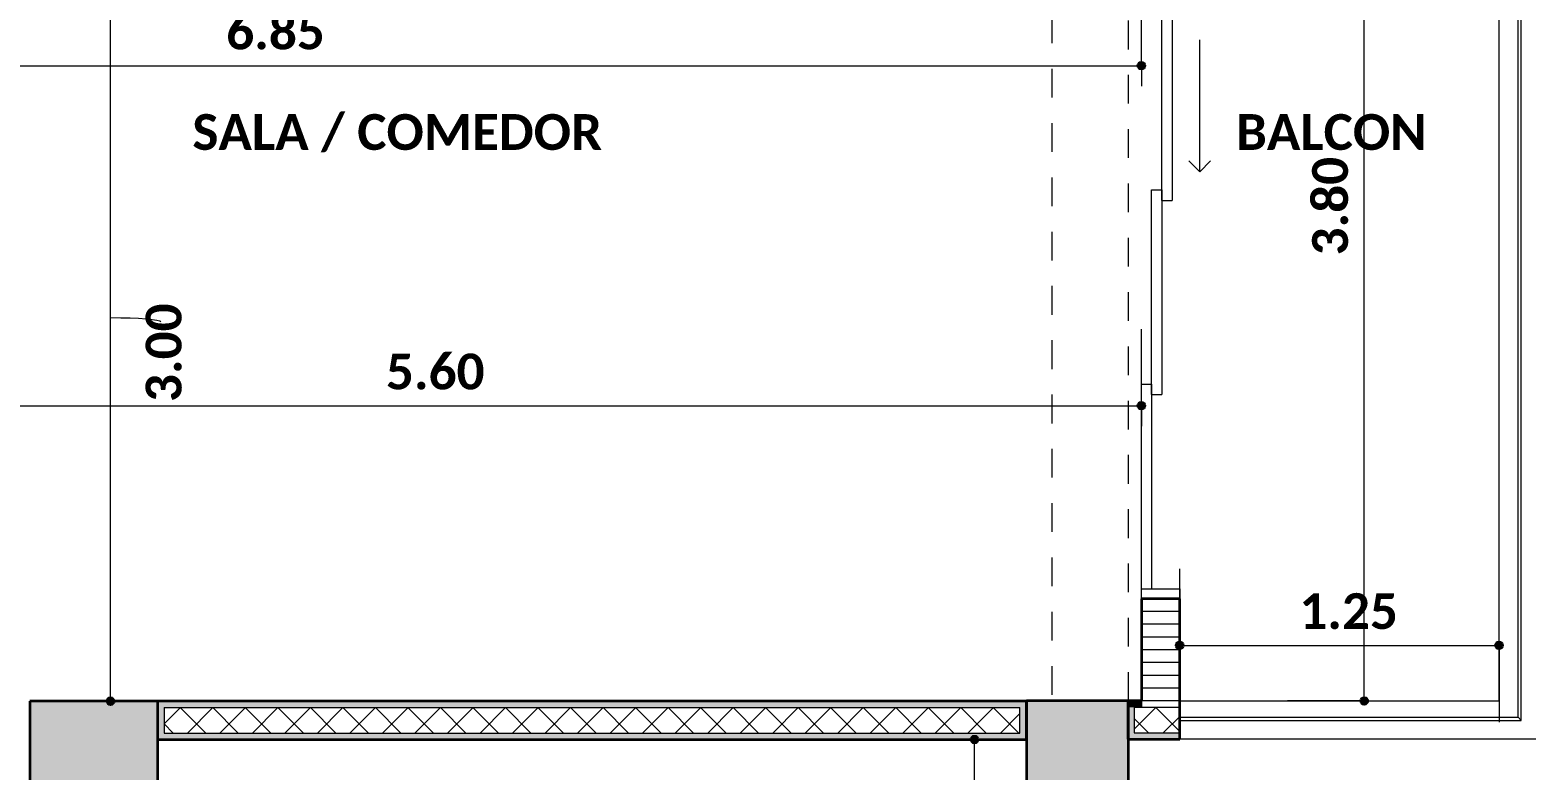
# Model space of a CAD drawing. Header units: metres. Extents: x -144 to 1000, y -717 to 29.
# Drawn here: x 703.88 to 709.74, y -557.55 to -554.65 of the extents above; entities that cross this region are included whole.
import ezdxf

# ---------------------------------------------------------------- set-up
doc = ezdxf.new("R2010")
doc.units = ezdxf.units.M
doc.linetypes.add('basculante modificado', pattern=[0.18, 0.1125, -0.0675])
doc.layers.get('0').update_dxf_attribs({"color": 1})
for name, color, linetype, lineweight in [('A-ANNO-DIMS', 1, 'Continuous', 9), ('A-DETL', 1, 'Continuous', 9), ('A-DOOR', 1, 'Continuous', 9), ('A-DOOR-FRAM', 1, 'Continuous', 9), ('A-FLOR-HRAL', 1, 'Continuous', 9), ('A-WALL', 4, 'Continuous', 9), ('G-ANNO-TEXT', 2, 'Continuous', 9), ('S-COLS', 7, 'Continuous', 9)]:
    doc.layers.add(name, color=color, linetype=linetype, lineweight=lineweight)
doc.layers.add('A-WALL-PATT', color=7, linetype='Continuous', lineweight=35, true_color=0x9c9c9c)
doc.styles.add('Calibri_B', font='calibrib.ttf', dxfattribs={"height": 0.165})
doc.styles.add('Calibri_B_4', font='calibrib.ttf', dxfattribs={"height": 0.1125})

# ---------------------------------------------------------------- blocks, each defined once
blk = doc.blocks.new('S')
at = {"layer": 'A-ANNO-DIMS', "lineweight": 25}
h = blk.add_hatch(color=256, dxfattribs=at)
edge = h.paths.add_edge_path()
edge.add_arc((697.4996, -494.0113), 0.015, 0, 360)
h = blk.add_hatch(color=256, dxfattribs=at)
edge = h.paths.add_edge_path()
edge.add_arc((697.4996, -495.3421), 0.015, 0, 360)
h = blk.add_hatch(color=256, dxfattribs=at)
edge = h.paths.add_edge_path()
edge.add_arc((697.6496, -496.28), 0.015, 0, 360)
h = blk.add_hatch(color=256, dxfattribs=at)
edge = h.paths.add_edge_path()
edge.add_arc((698.8996, -496.28), 0.015, 0, 360)
h = blk.add_hatch(color=256, dxfattribs=at)
edge = h.paths.add_edge_path()
edge.add_arc((693.4653, -496.4985), 0.015, 0, 360)
h = blk.add_hatch(color=256, dxfattribs=at)
edge = h.paths.add_edge_path()
edge.add_arc((698.372, -496.4975), 0.015, 0, 360)
h = blk.add_hatch(color=256, dxfattribs=at)
edge = h.paths.add_edge_path()
edge.add_arc((696.8461, -496.6485), 0.015, 0, 360)
at = {"layer": 'A-WALL-PATT', "lineweight": 5, "true_color": 0x747474}
for points in [[(693.6495, -496.5235), (697.0494, -496.5235), (697.0494, -496.4985), (693.6495, -496.4986)], [(697.4495, -496.5225), (697.4996, -496.5225), (697.4996, -496.4975), (697.4495, -496.4975), (697.4495, -496.5002)]]:
    blk.add_hatch(color=8, dxfattribs=at).paths.add_polyline_path(points)
at = {"layer": 'A-WALL-PATT', "true_color": 0x747474}
for points in [[(693.6744, -496.6485), (697.0494, -496.6485), (697.0494, -496.5235), (697.0244, -496.5235), (697.0244, -496.6235), (693.6744, -496.6235), (693.6744, -496.5235), (693.6495, -496.5237), (693.6495, -496.6485)], [(697.4996, -496.6475), (697.6496, -496.6475), (697.6496, -496.6225), (697.4719, -496.6225), (697.4719, -496.5225), (697.4495, -496.5225), (697.4495, -496.6475), (697.4719, -496.6475)]]:
    blk.add_hatch(color=8, dxfattribs=at).paths.add_polyline_path(points)
at = {"layer": 'S-COLS', "true_color": 0x5b5b5b}
h = blk.add_hatch(color=251, dxfattribs=at)
h.paths.add_polyline_path([(697.4492, -507.3486), (697.4492, -506.4486), (696.9492, -506.4486), (696.9492, -507.3486), (697.3584, -507.3486)])
h.paths.add_polyline_path([(679.2055, -507.3486), (679.6494, -507.3486), (679.6494, -506.4486), (679.1494, -506.4486), (679.1494, -507.3486)])
h.paths.add_polyline_path([(687.3494, -507.3485), (687.3494, -506.4485), (686.8494, -506.4485), (686.8494, -507.3485)])
h.paths.add_polyline_path([(693.5604, -499.6485), (693.6495, -499.6485), (693.6495, -496.4985), (693.1495, -496.4985), (693.1495, -499.6485)])
h.paths.add_polyline_path([(683.4709, -499.6485), (685.0494, -499.6485), (685.049, -499.1486), (683.3492, -499.1486), (683.3492, -496.9986), (685.0495, -496.9986), (685.049, -496.4986), (683.0492, -496.4986), (683.0492, -499.6485), (683.1162, -499.6485)])
h.paths.add_polyline_path([(697.4495, -499.6485), (697.4495, -498.9486), (697.0495, -498.9486), (697.0495, -499.6485)])
h.paths.add_polyline_path([(679.4363, -499.6485), (679.6494, -499.6485), (679.6494, -498.9486), (679.1494, -498.9486), (679.1494, -499.6485), (679.4221, -499.6485)])
h.paths.add_polyline_path([(687.3494, -499.6485), (687.3494, -498.7485), (686.8494, -498.7485), (686.8494, -499.6485)])
h.paths.add_polyline_path([(687.3495, -497.3986), (687.3495, -496.4986), (686.8495, -496.4986), (686.8495, -497.3986)])
h.paths.add_polyline_path([(679.6492, -497.1986), (679.6492, -496.4975), (679.1492, -496.4986), (679.1492, -497.1986), (679.4242, -497.1986)])
h.paths.add_polyline_path([(697.2251, -497.1986), (697.4495, -497.1986), (697.4495, -496.4975), (697.0495, -496.4975), (697.0495, -497.1986)])
h.paths.add_polyline_path([(686.9244, -488.4986), (687.3494, -488.4986), (687.3494, -487.5986), (686.8494, -487.5986), (686.8494, -488.4986)])
h.paths.add_polyline_path([(697.2091, -488.4986), (697.4494, -488.4986), (697.4494, -487.5986), (696.9494, -487.5986), (696.9494, -488.4986)])
h.paths.add_polyline_path([(680.0745, -487.8986), (680.2494, -487.8986), (680.2494, -487.3986), (679.3494, -487.3986), (679.3494, -487.8986), (679.8744, -487.8986)])
at = {"layer": 'A-ANNO-DIMS'}
for p, q in [((698.372, -496.4975), (698.372, -492.6975)), ((693.4653, -496.4985), (693.4653, -493.4986)), ((697.4996, -494.0113), (697.4996, -493.7113)), ((690.6494, -494.0113), (697.4996, -494.0113)), ((697.4996, -494.0113), (697.4996, -494.0913)), ((697.4996, -495.3421), (697.4996, -495.0421)), ((691.8997, -495.3421), (697.4996, -495.3421)), ((697.4996, -495.3421), (697.4996, -495.4221)), ((697.6496, -496.28), (697.6496, -495.98)), ((698.8996, -496.28), (698.8996, -496.2)), ((697.6496, -496.28), (698.8996, -496.28)), ((697.6496, -496.28), (697.6496, -496.36)), ((698.8996, -496.28), (698.8996, -496.58)), ((693.4653, -496.4985), (693.3853, -496.4985)), ((693.4653, -496.4985), (693.7653, -496.4985)), ((698.372, -496.4975), (698.072, -496.4975)), ((698.372, -496.4975), (698.452, -496.4975)), ((696.8461, -496.6485), (696.5461, -496.6485)), ((696.8461, -497.1986), (696.8461, -496.6485)), ((696.8461, -496.6485), (696.9261, -496.6485))]:
    blk.add_line(p, q, dxfattribs=at)
at = {"layer": 'A-ANNO-DIMS', "lineweight": 25}
for centre in [(697.4996, -494.0113), (697.4996, -495.3421), (697.6496, -496.28), (698.8996, -496.28), (693.4653, -496.4985), (698.372, -496.4975), (696.8461, -496.6485)]:
    blk.add_circle(centre, 0.015, dxfattribs=at)
at = {"layer": 'A-ANNO-DIMS'}
blk.add_ellipse((693.4653, -495.0143), major_axis=(0.1962, 0), ratio=0.080186, start_param=0, end_param=1.570796, dxfattribs=at)
at = {"layer": 'A-DETL', "color": 7, "linetype": 'basculante modificado'}
for p, q in [((697.1494, -488.4986), (697.1494, -496.4975)), ((697.4494, -496.4975), (697.4494, -488.4986)), ((697.0488, -496.4985), (693.6494, -496.4985))]:
    blk.add_line(p, q, dxfattribs=at)
at = {"layer": 'A-DOOR'}
for q in [(697.7282, -493.9096), (697.6858, -494.3839), (697.7706, -494.3839)]:
    blk.add_line((697.7282, -494.4263), q, dxfattribs=at)
at = {"layer": 'A-DOOR-FRAM', "lineweight": 5}
for p, q in [((697.5796, -494.5394), (697.5796, -493.7386)), ((697.6196, -493.7386), (697.6196, -494.5394)), ((697.5396, -495.2986), (697.5396, -494.4977)), ((697.5396, -494.4977), (697.5796, -494.4977)), ((697.5796, -494.4977), (697.5796, -495.2986)), ((697.5796, -494.5394), (697.6196, -494.5394)), ((697.4996, -496.0586), (697.4996, -495.2577)), ((697.4996, -495.2577), (697.5396, -495.2577)), ((697.5396, -495.2577), (697.5396, -496.0586)), ((697.5396, -495.2986), (697.5796, -495.2986)), ((697.4996, -496.0586), (697.5396, -496.0586))]:
    blk.add_line(p, q, dxfattribs=at)
at = {"layer": 'A-DOOR-FRAM'}
for p, q in [((697.4996, -496.0986), (697.4996, -496.0586)), ((697.5396, -496.0586), (697.6496, -496.0586)), ((697.6496, -496.0586), (697.6496, -496.0986))]:
    blk.add_line(p, q, dxfattribs=at)
at = {"layer": 'A-FLOR-HRAL'}
for p, q in [((698.974, -496.5615), (698.974, -492.6385)), ((698.986, -496.5735), (698.986, -492.6265)), ((697.6496, -496.5615), (698.974, -496.5615)), ((698.974, -496.5615), (698.986, -496.5735)), ((697.6496, -496.5735), (698.986, -496.5735))]:
    blk.add_line(p, q, dxfattribs=at)
at = {"layer": 'A-WALL'}
for p, q in [((698.8996, -496.4975), (698.8996, -492.6975)), ((697.4996, -496.4975), (697.4996, -496.5225)), ((697.6496, -496.4975), (698.8996, -496.4975)), ((693.6744, -496.5235), (697.0244, -496.5235)), ((693.6744, -496.5235), (693.6744, -496.6235)), ((697.0244, -496.6235), (697.0244, -496.5235)), ((697.4719, -496.5225), (697.4719, -496.6225)), ((697.4719, -496.5225), (697.6496, -496.5225)), ((693.6744, -496.6235), (697.0244, -496.6235)), ((697.4719, -496.6225), (697.6496, -496.6225)), ((699.0496, -496.6475), (697.6496, -496.6475))]:
    blk.add_line(p, q, dxfattribs=at)
at = {"layer": 'A-WALL', "lineweight": 35}
for p, q in [((697.4996, -496.0986), (697.4996, -496.4975)), ((697.6496, -496.0986), (697.4996, -496.0986)), ((697.6496, -496.6475), (697.6496, -496.0986)), ((697.0494, -496.4985), (693.6494, -496.4985)), ((693.6494, -496.4985), (693.6494, -496.6485)), ((697.0494, -496.6485), (697.0494, -496.4985)), ((697.4996, -496.4975), (697.4469, -496.4975)), ((697.4469, -496.4975), (697.4469, -496.6475)), ((693.6494, -496.6485), (697.0494, -496.6485)), ((697.4469, -496.6475), (697.6496, -496.6475))]:
    blk.add_line(p, q, dxfattribs=at)
at = {"layer": 'A-WALL-PATT', "color": 8, "lineweight": 5, "true_color": 0x727272}
for p, q in [((697.6496, -496.1476), (697.4996, -496.1476)), ((697.6496, -496.1976), (697.4996, -496.1976)), ((697.6496, -496.2476), (697.4996, -496.2476)), ((697.6496, -496.2976), (697.4996, -496.2976)), ((697.6496, -496.3476), (697.4996, -496.3476)), ((697.6496, -496.3976), (697.4996, -496.3976)), ((697.6496, -496.4476), (697.4996, -496.4476)), ((697.6496, -496.4976), (697.4996, -496.4976))]:
    blk.add_line(p, q, dxfattribs=at)
at = {"layer": 'A-WALL-PATT', "color": 1, "lineweight": 5, "true_color": 0xff0000}
for p, q in [((693.6744, -496.5875), (693.7384, -496.5235)), ((693.8378, -496.6235), (693.7378, -496.5235)), ((693.7657, -496.6235), (693.8657, -496.5235)), ((693.9651, -496.6235), (693.8651, -496.5235)), ((693.893, -496.6235), (693.993, -496.5235)), ((694.0924, -496.6235), (693.9924, -496.5235)), ((694.0202, -496.6235), (694.1202, -496.5235)), ((694.2197, -496.6235), (694.1197, -496.5235)), ((694.1475, -496.6235), (694.2475, -496.5235)), ((694.347, -496.6235), (694.247, -496.5235)), ((694.2748, -496.6235), (694.3748, -496.5235)), ((694.4742, -496.6235), (694.3742, -496.5235)), ((694.4021, -496.6235), (694.5021, -496.5235)), ((694.6015, -496.6235), (694.5015, -496.5235)), ((694.5293, -496.6235), (694.6293, -496.5235)), ((694.7288, -496.6235), (694.6288, -496.5235)), ((694.6566, -496.6235), (694.7566, -496.5235)), ((694.8561, -496.6235), (694.7561, -496.5235)), ((694.7839, -496.6235), (694.8839, -496.5235)), ((694.9833, -496.6235), (694.8833, -496.5235)), ((694.9112, -496.6235), (695.0112, -496.5235)), ((695.1106, -496.6235), (695.0106, -496.5235)), ((695.0385, -496.6235), (695.1385, -496.5235)), ((695.2379, -496.6235), (695.1379, -496.5235)), ((695.1657, -496.6235), (695.2657, -496.5235)), ((695.3652, -496.6235), (695.2652, -496.5235)), ((695.293, -496.6235), (695.393, -496.5235)), ((695.4925, -496.6235), (695.3925, -496.5235)), ((695.4203, -496.6235), (695.5203, -496.5235)), ((695.6197, -496.6235), (695.5197, -496.5235)), ((695.5476, -496.6235), (695.6476, -496.5235)), ((695.747, -496.6235), (695.647, -496.5235)), ((695.6749, -496.6235), (695.7749, -496.5235)), ((695.8743, -496.6235), (695.7743, -496.5235)), ((695.8021, -496.6235), (695.9021, -496.5235)), ((696.0016, -496.6235), (695.9016, -496.5235)), ((695.9294, -496.6235), (696.0294, -496.5235)), ((696.1289, -496.6235), (696.0289, -496.5235)), ((696.0567, -496.6235), (696.1567, -496.5235)), ((696.2561, -496.6235), (696.1561, -496.5235)), ((696.184, -496.6235), (696.284, -496.5235)), ((696.3834, -496.6235), (696.2834, -496.5235)), ((696.3113, -496.6235), (696.4113, -496.5235)), ((696.5107, -496.6235), (696.4107, -496.5235)), ((696.4385, -496.6235), (696.5385, -496.5235)), ((696.638, -496.6235), (696.538, -496.5235)), ((696.5658, -496.6235), (696.6658, -496.5235)), ((696.7653, -496.6235), (696.6653, -496.5235)), ((696.6931, -496.6235), (696.7931, -496.5235)), ((696.8925, -496.6235), (696.7925, -496.5235)), ((696.8204, -496.6235), (696.9204, -496.5235)), ((697.0198, -496.6235), (696.9198, -496.5235)), ((696.9477, -496.6235), (697.0244, -496.5467)), ((697.4719, -496.6084), (697.5578, -496.5225)), ((697.5279, -496.6225), (697.4719, -496.5664)), ((697.6496, -496.6168), (697.5552, -496.5225)), ((697.5851, -496.6225), (697.6496, -496.558)), ((693.7106, -496.6235), (693.6744, -496.5873))]:
    blk.add_line(p, q, dxfattribs=at)
at = {"layer": 'S-COLS', "lineweight": 35}
for p, q in [((693.1495, -496.4985), (693.1495, -499.6485)), ((693.6495, -496.4985), (693.1495, -496.4985)), ((693.6495, -499.6485), (693.6495, -496.4985)), ((697.4495, -496.4975), (697.0495, -496.4975)), ((697.0495, -496.4975), (697.0495, -497.1986)), ((697.4495, -497.1986), (697.4495, -496.4975))]:
    blk.add_line(p, q, dxfattribs=at)
at = {"layer": 'A-ANNO-DIMS', "char_height": 0.14, "width": 0.376134, "attachment_point": 1, "line_spacing_factor": 1.158048, "style": 'Calibri_B_4'}
for s, insert in [('6.85', (693.9178, -493.8073)), ('5.60', (694.5429, -495.1381)), ('1.25', (698.1178, -496.076))]:
    blk.add_mtext(s, dxfattribs=dict(at, insert=insert))
at = {"layer": 'A-ANNO-DIMS', "char_height": 0.14, "width": 0.376134, "attachment_point": 1, "rotation": 90, "line_spacing_factor": 1.158048, "style": 'Calibri_B_4'}
for s, insert in [('3.80', (698.168, -494.7542)), ('3.00', (693.6026, -495.3277))]:
    blk.add_mtext(s, dxfattribs=dict(at, insert=insert))
at = {"layer": 'G-ANNO-TEXT', "style": 'Calibri_B'}
for s, p in [('SALA / COMEDOR', (693.7854, -494.3409)), ('BALCON', (697.8699, -494.3409))]:
    blk.add_text(s, height=0.14, dxfattribs=at).set_placement(p)

msp = doc.modelspace()

# ---------------------------------------------------------------- block references
at = {"color": 3}
msp.add_blockref('S', (10.7329, -60.7772), dxfattribs=at)

doc.saveas('drawing.dxf')
